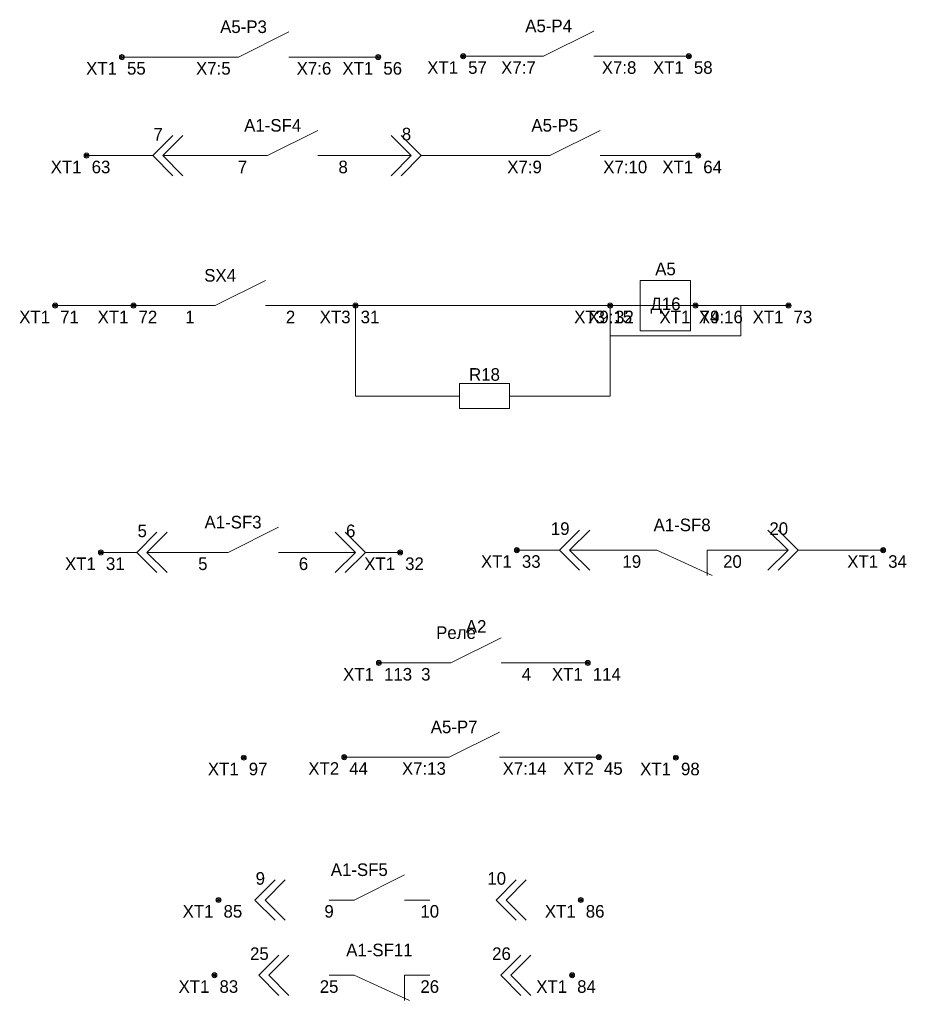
# Model space of a CAD drawing. Header units: millimetres. Extents: x -7 to 1066, y -16 to 1110.
# Drawn here: x 889.7 to 1065.9, y 552.2 to 747 of the extents above; entities that cross this region are included whole.
import ezdxf

# ---------------------------------------------------------------- set-up
doc = ezdxf.new("R2010")
doc.units = ezdxf.units.MM

# ---------------------------------------------------------------- blocks, each defined once
blk = doc.blocks.new('A1#5')
at = {"lineweight": 0}
for points in [[(0, 0), (5, 0), (15, 5)], [(0, 0), (5, 0), (15, 5)], [(0, 0)], [(0, 0), (5, 0)], [(15, 0)], [(15, 0), (20, 0)]]:
    blk.add_lwpolyline(points, dxfattribs=at)
at = {"char_height": 2.5}
for s, insert, attachment_point in [('A1-SF3', (6, 6), 5), ('5', (0, -1), 2), ('6', (20, -1), 2)]:
    blk.add_mtext(s, dxfattribs=dict(at, insert=insert, attachment_point=attachment_point))
blk = doc.blocks.new('A1#7')
at = {"lineweight": 0}
for points in [[(0, 0), (5, 0), (15, 5)], [(0, 0), (5, 0), (15, 5)], [(0, 0)], [(0, 0), (5, 0)], [(15, 0)], [(15, 0), (20, 0)]]:
    blk.add_lwpolyline(points, dxfattribs=at)
at = {"char_height": 2.5}
for s, insert, attachment_point in [('A1-SF4', (6, 6), 5), ('7', (0, -1), 2), ('8', (20, -1), 2)]:
    blk.add_mtext(s, dxfattribs=dict(at, insert=insert, attachment_point=attachment_point))
blk = doc.blocks.new('A1#9')
at = {"lineweight": 0}
for points in [[(0, 0), (5, 0), (15, 5)], [(0, 0), (5, 0), (15, 5)], [(0, 0)], [(0, 0), (5, 0)], [(15, 0)], [(15, 0), (20, 0)]]:
    blk.add_lwpolyline(points, dxfattribs=at)
at = {"char_height": 2.5}
for s, insert, attachment_point in [('A1-SF5', (6, 6), 5), ('9', (0, -1), 2), ('10', (20, -1), 2)]:
    blk.add_mtext(s, dxfattribs=dict(at, insert=insert, attachment_point=attachment_point))
blk = doc.blocks.new('A1#19')
at = {"lineweight": 0}
for points in [[(0, 0)], [(0, 0), (5, 0)], [(0, 0), (5, 0), (16, -5)], [(0, 0), (5, 0), (16, -5)], [(15, -5), (15, 0)], [(15, -5), (15, 0), (20, 0)], [(15, -5)]]:
    blk.add_lwpolyline(points, dxfattribs=at)
at = {"char_height": 2.5}
for s, insert, attachment_point in [('A1-SF8', (10, 5), 5), ('19', (0, -1), 2), ('20', (20, -1), 2)]:
    blk.add_mtext(s, dxfattribs=dict(at, insert=insert, attachment_point=attachment_point))
blk = doc.blocks.new('A1#25')
at = {"lineweight": 0}
for points in [[(0, 0)], [(0, 0), (5, 0)], [(0, 0), (5, 0), (16, -5)], [(0, 0), (5, 0), (16, -5)], [(15, -5), (15, 0)], [(15, -5), (15, 0), (20, 0)], [(15, -5)]]:
    blk.add_lwpolyline(points, dxfattribs=at)
at = {"char_height": 2.5}
for s, insert, attachment_point in [('A1-SF11', (10, 5), 5), ('25', (0, -1), 2), ('26', (20, -1), 2)]:
    blk.add_mtext(s, dxfattribs=dict(at, insert=insert, attachment_point=attachment_point))
blk = doc.blocks.new('X#s5')
at = {"lineweight": 0}
for points in [[(4, 4), (0, 0)], [(4, 4), (0, 0), (4, -4)], [(4, 4), (0, 0), (4, -4)], [(6, 4), (2, 0)], [(6, 4), (2, 0), (6, -4)], [(4, 4)], [(6, 4)]]:
    blk.add_lwpolyline(points, dxfattribs=at)
at = {"insert": (2, 3), "char_height": 2.5, "attachment_point": 9}
blk.add_mtext('5', dxfattribs=at)
blk = doc.blocks.new('X#s6')
at = {"lineweight": 0}
for points in [[(-6, 4)], [(-6, 4), (-2, 0)], [(-6, 4), (-2, 0), (-6, -4)], [(-4, 4)], [(-4, 4), (0, 0)], [(-4, 4), (0, 0), (-4, -4)], [(-4, 4), (0, 0), (-4, -4)]]:
    blk.add_lwpolyline(points, dxfattribs=at)
at = {"insert": (-2, 3), "char_height": 2.5, "attachment_point": 9}
blk.add_mtext('6', dxfattribs=at)
blk = doc.blocks.new('X#s7')
at = {"lineweight": 0}
for points in [[(4, 4), (0, 0)], [(4, 4), (0, 0), (4, -4)], [(4, 4), (0, 0), (4, -4)], [(6, 4), (2, 0)], [(6, 4), (2, 0), (6, -4)], [(4, 4)], [(6, 4)]]:
    blk.add_lwpolyline(points, dxfattribs=at)
at = {"insert": (2, 3), "char_height": 2.5, "attachment_point": 9}
blk.add_mtext('7', dxfattribs=at)
blk = doc.blocks.new('X#s8')
at = {"lineweight": 0}
for points in [[(-6, 4)], [(-6, 4), (-2, 0)], [(-6, 4), (-2, 0), (-6, -4)], [(-4, 4)], [(-4, 4), (0, 0)], [(-4, 4), (0, 0), (-4, -4)], [(-4, 4), (0, 0), (-4, -4)]]:
    blk.add_lwpolyline(points, dxfattribs=at)
at = {"insert": (-2, 3), "char_height": 2.5, "attachment_point": 9}
blk.add_mtext('8', dxfattribs=at)
blk = doc.blocks.new('X#s9')
at = {"lineweight": 0}
for points in [[(4, 4), (0, 0)], [(4, 4), (0, 0), (4, -4)], [(4, 4), (0, 0), (4, -4)], [(6, 4), (2, 0)], [(6, 4), (2, 0), (6, -4)], [(4, 4)], [(6, 4)]]:
    blk.add_lwpolyline(points, dxfattribs=at)
at = {"insert": (2, 3), "char_height": 2.5, "attachment_point": 9}
blk.add_mtext('9', dxfattribs=at)
blk = doc.blocks.new('X#s10')
at = {"lineweight": 0}
for points in [[(4, 4), (0, 0)], [(4, 4), (0, 0), (4, -4)], [(4, 4), (0, 0), (4, -4)], [(6, 4), (2, 0)], [(6, 4), (2, 0), (6, -4)], [(4, 4)], [(6, 4)]]:
    blk.add_lwpolyline(points, dxfattribs=at)
at = {"insert": (2, 3), "char_height": 2.5, "attachment_point": 9}
blk.add_mtext('10', dxfattribs=at)
blk = doc.blocks.new('X#s19')
at = {"lineweight": 0}
for points in [[(4, 4), (0, 0)], [(4, 4), (0, 0), (4, -4)], [(4, 4), (0, 0), (4, -4)], [(6, 4), (2, 0)], [(6, 4), (2, 0), (6, -4)], [(4, 4)], [(6, 4)]]:
    blk.add_lwpolyline(points, dxfattribs=at)
at = {"insert": (2, 3), "char_height": 2.5, "attachment_point": 9}
blk.add_mtext('19', dxfattribs=at)
blk = doc.blocks.new('X#s20')
at = {"lineweight": 0}
for points in [[(-6, 4)], [(-6, 4), (-2, 0)], [(-6, 4), (-2, 0), (-6, -4)], [(-4, 4)], [(-4, 4), (0, 0)], [(-4, 4), (0, 0), (-4, -4)], [(-4, 4), (0, 0), (-4, -4)]]:
    blk.add_lwpolyline(points, dxfattribs=at)
at = {"insert": (-2, 3), "char_height": 2.5, "attachment_point": 9}
blk.add_mtext('20', dxfattribs=at)
blk = doc.blocks.new('X#s25')
at = {"lineweight": 0}
for points in [[(4, 4), (0, 0)], [(4, 4), (0, 0), (4, -4)], [(4, 4), (0, 0), (4, -4)], [(6, 4), (2, 0)], [(6, 4), (2, 0), (6, -4)], [(4, 4)], [(6, 4)]]:
    blk.add_lwpolyline(points, dxfattribs=at)
at = {"insert": (2, 3), "char_height": 2.5, "attachment_point": 9}
blk.add_mtext('25', dxfattribs=at)
blk = doc.blocks.new('X#s26')
at = {"lineweight": 0}
for points in [[(4, 4), (0, 0)], [(4, 4), (0, 0), (4, -4)], [(4, 4), (0, 0), (4, -4)], [(6, 4), (2, 0)], [(6, 4), (2, 0), (6, -4)], [(4, 4)], [(6, 4)]]:
    blk.add_lwpolyline(points, dxfattribs=at)
at = {"insert": (2, 3), "char_height": 2.5, "attachment_point": 9}
blk.add_mtext('26', dxfattribs=at)
blk = doc.blocks.new('A2#3')
at = {"lineweight": 0}
for points in [[(0, 0), (5, 0), (15, 5)], [(0, 0), (5, 0), (15, 5)], [(0, 0)], [(0, 0), (5, 0)], [(15, 0)], [(15, 0), (20, 0)]]:
    blk.add_lwpolyline(points, dxfattribs=at)
at = {"char_height": 2.5}
for s, insert, attachment_point in [('A2', (10, 6), 8), ('Реле', (6, 6), 5), ('3', (0, -1), 2), ('4', (20, -1), 2)]:
    blk.add_mtext(s, dxfattribs=dict(at, insert=insert, attachment_point=attachment_point))
blk = doc.blocks.new('A5#X7@5')
at = {"lineweight": 0}
for points in [[(0, 0), (5, 0), (15, 5)], [(0, 0), (5, 0), (15, 5)], [(0, 0)], [(0, 0), (5, 0)], [(15, 0)], [(15, 0), (20, 0)]]:
    blk.add_lwpolyline(points, dxfattribs=at)
at = {"char_height": 2.5}
for s, insert, attachment_point in [('A5-Р3', (6, 6), 5), ('X7:5', (0, -1), 2), ('X7:6', (20, -1), 2)]:
    blk.add_mtext(s, dxfattribs=dict(at, insert=insert, attachment_point=attachment_point))
blk = doc.blocks.new('A5#X7@7')
at = {"lineweight": 0}
for points in [[(0, 0), (5, 0), (15, 5)], [(0, 0), (5, 0), (15, 5)], [(0, 0)], [(0, 0), (5, 0)], [(15, 0)], [(15, 0), (20, 0)]]:
    blk.add_lwpolyline(points, dxfattribs=at)
at = {"char_height": 2.5}
for s, insert, attachment_point in [('A5-Р4', (6, 6), 5), ('X7:7', (0, -1), 2), ('X7:8', (20, -1), 2)]:
    blk.add_mtext(s, dxfattribs=dict(at, insert=insert, attachment_point=attachment_point))
blk = doc.blocks.new('A5#X7@9')
at = {"lineweight": 0}
for points in [[(0, 0), (5, 0), (15, 5)], [(0, 0), (5, 0), (15, 5)], [(0, 0)], [(0, 0), (5, 0)], [(15, 0)], [(15, 0), (20, 0)]]:
    blk.add_lwpolyline(points, dxfattribs=at)
at = {"char_height": 2.5}
for s, insert, attachment_point in [('A5-Р5', (6, 6), 5), ('X7:9', (0, -1), 2), ('X7:10', (20, -1), 2)]:
    blk.add_mtext(s, dxfattribs=dict(at, insert=insert, attachment_point=attachment_point))
blk = doc.blocks.new('A5#X7@13')
at = {"lineweight": 0}
for points in [[(0, 0), (5, 0), (15, 5)], [(0, 0), (5, 0), (15, 5)], [(0, 0)], [(0, 0), (5, 0)], [(15, 0)], [(15, 0), (20, 0)]]:
    blk.add_lwpolyline(points, dxfattribs=at)
at = {"char_height": 2.5}
for s, insert, attachment_point in [('A5-Р7', (6, 6), 5), ('X7:13', (0, -1), 2), ('X7:14', (20, -1), 2)]:
    blk.add_mtext(s, dxfattribs=dict(at, insert=insert, attachment_point=attachment_point))
blk = doc.blocks.new('A5#X9@15')
at = {"lineweight": 0}
for points in [[(5, 5)], [(5, 5), (15, 5)], [(5, 5), (15, 5), (15, -5)], [(5, 5), (15, 5), (15, -5), (5, -5)], [(5, 5), (15, 5), (15, -5), (5, -5), (5, 5)], [(5, 5), (15, 5), (15, -5), (5, -5), (5, 5)], [(0, 0)], [(0, 0), (5, 0)], [(0, 0), (5, 0)], [(15, 0)], [(15, 0), (20, 0)]]:
    blk.add_lwpolyline(points, dxfattribs=at)
at = {"char_height": 2.5}
for s, insert, attachment_point in [('A5', (10, 6), 8), ('Д16', (10, 0), 5), ('X9:15', (-1, -1), 2), ('X9:16', (21, -1), 2)]:
    blk.add_mtext(s, dxfattribs=dict(at, insert=insert, attachment_point=attachment_point))
blk = doc.blocks.new('R18#1')
at = {"lineweight": 0}
for points in [[(5, -2.5), (5, 2.5)], [(5, -2.5), (5, 2.5), (15, 2.5)], [(5, -2.5), (5, 2.5), (15, 2.5), (15, -2.5)], [(5, -2.5), (5, 2.5), (15, 2.5), (15, -2.5), (5, -2.5)], [(5, -2.5), (5, 2.5), (15, 2.5), (15, -2.5), (5, -2.5)], [(0, 0)], [(0, 0), (5, 0)], [(0, 0), (5, 0)], [(15, 0)], [(15, 0), (20, 0)], [(5, -2.5)]]:
    blk.add_lwpolyline(points, dxfattribs=at)
at = {"insert": (10, 3), "char_height": 2.5, "attachment_point": 8}
blk.add_mtext('R18', dxfattribs=at)
blk = doc.blocks.new('SX4#1')
at = {"lineweight": 0}
for points in [[(0, 0), (5, 0), (15, 5)], [(0, 0), (5, 0), (15, 5)], [(0, 0)], [(0, 0), (5, 0)], [(15, 0)], [(15, 0), (20, 0)]]:
    blk.add_lwpolyline(points, dxfattribs=at)
at = {"char_height": 2.5}
for s, insert, attachment_point in [('SX4', (6, 6), 5), ('1', (0, -1), 2), ('2', (20, -1), 2)]:
    blk.add_mtext(s, dxfattribs=dict(at, insert=insert, attachment_point=attachment_point))
blk = doc.blocks.new('XT3#31')
at = {"lineweight": 0}
for radius in [0.5, 0.3, 0.1]:
    blk.add_circle((0, 0), radius, dxfattribs=at)
at = {"char_height": 2.5}
for s, insert, attachment_point in [('XT3', (-1, -1), 3), ('31', (1, -1), 1)]:
    blk.add_mtext(s, dxfattribs=dict(at, insert=insert, attachment_point=attachment_point))
blk = doc.blocks.new('XT3#32')
at = {"lineweight": 0}
for radius in [0.5, 0.3, 0.1]:
    blk.add_circle((0, 0), radius, dxfattribs=at)
at = {"char_height": 2.5}
for s, insert, attachment_point in [('XT3', (-1, -1), 3), ('32', (1, -1), 1)]:
    blk.add_mtext(s, dxfattribs=dict(at, insert=insert, attachment_point=attachment_point))
blk = doc.blocks.new('XT2#44')
at = {"lineweight": 0}
for radius in [0.5, 0.3, 0.1]:
    blk.add_circle((0, 0), radius, dxfattribs=at)
at = {"char_height": 2.5}
for s, insert, attachment_point in [('XT2', (-1, -1), 3), ('44', (1, -1), 1)]:
    blk.add_mtext(s, dxfattribs=dict(at, insert=insert, attachment_point=attachment_point))
blk = doc.blocks.new('XT2#45')
at = {"lineweight": 0}
for radius in [0.5, 0.3, 0.1]:
    blk.add_circle((0, 0), radius, dxfattribs=at)
at = {"char_height": 2.5}
for s, insert, attachment_point in [('XT2', (-1, -1), 3), ('45', (1, -1), 1)]:
    blk.add_mtext(s, dxfattribs=dict(at, insert=insert, attachment_point=attachment_point))
blk = doc.blocks.new('XT1#31')
at = {"lineweight": 0}
for radius in [0.5, 0.3, 0.1]:
    blk.add_circle((0, 0), radius, dxfattribs=at)
at = {"char_height": 2.5}
for s, insert, attachment_point in [('XT1', (-1, -1), 3), ('31', (1, -1), 1)]:
    blk.add_mtext(s, dxfattribs=dict(at, insert=insert, attachment_point=attachment_point))
blk = doc.blocks.new('XT1#32')
at = {"lineweight": 0}
for radius in [0.5, 0.3, 0.1]:
    blk.add_circle((0, 0), radius, dxfattribs=at)
at = {"char_height": 2.5}
for s, insert, attachment_point in [('XT1', (-1, -1), 3), ('32', (1, -1), 1)]:
    blk.add_mtext(s, dxfattribs=dict(at, insert=insert, attachment_point=attachment_point))
blk = doc.blocks.new('XT1#33')
at = {"lineweight": 0}
for radius in [0.5, 0.3, 0.1]:
    blk.add_circle((0, 0), radius, dxfattribs=at)
at = {"char_height": 2.5}
for s, insert, attachment_point in [('XT1', (-1, -1), 3), ('33', (1, -1), 1)]:
    blk.add_mtext(s, dxfattribs=dict(at, insert=insert, attachment_point=attachment_point))
blk = doc.blocks.new('XT1#34')
at = {"lineweight": 0}
for radius in [0.5, 0.3, 0.1]:
    blk.add_circle((0, 0), radius, dxfattribs=at)
at = {"char_height": 2.5}
for s, insert, attachment_point in [('XT1', (-1, -1), 3), ('34', (1, -1), 1)]:
    blk.add_mtext(s, dxfattribs=dict(at, insert=insert, attachment_point=attachment_point))
blk = doc.blocks.new('XT1#55')
at = {"lineweight": 0}
for radius in [0.5, 0.3, 0.1]:
    blk.add_circle((0, 0), radius, dxfattribs=at)
at = {"char_height": 2.5}
for s, insert, attachment_point in [('XT1', (-1, -1), 3), ('55', (1, -1), 1)]:
    blk.add_mtext(s, dxfattribs=dict(at, insert=insert, attachment_point=attachment_point))
blk = doc.blocks.new('XT1#56')
at = {"lineweight": 0}
for radius in [0.5, 0.3, 0.1]:
    blk.add_circle((0, 0), radius, dxfattribs=at)
at = {"char_height": 2.5}
for s, insert, attachment_point in [('XT1', (-1, -1), 3), ('56', (1, -1), 1)]:
    blk.add_mtext(s, dxfattribs=dict(at, insert=insert, attachment_point=attachment_point))
blk = doc.blocks.new('XT1#57')
at = {"lineweight": 0}
for radius in [0.5, 0.3, 0.1]:
    blk.add_circle((0, 0), radius, dxfattribs=at)
at = {"char_height": 2.5}
for s, insert, attachment_point in [('XT1', (-1, -1), 3), ('57', (1, -1), 1)]:
    blk.add_mtext(s, dxfattribs=dict(at, insert=insert, attachment_point=attachment_point))
blk = doc.blocks.new('XT1#58')
at = {"lineweight": 0}
for radius in [0.5, 0.3, 0.1]:
    blk.add_circle((0, 0), radius, dxfattribs=at)
at = {"char_height": 2.5}
for s, insert, attachment_point in [('XT1', (-1, -1), 3), ('58', (1, -1), 1)]:
    blk.add_mtext(s, dxfattribs=dict(at, insert=insert, attachment_point=attachment_point))
blk = doc.blocks.new('XT1#63')
at = {"lineweight": 0}
for radius in [0.5, 0.3, 0.1]:
    blk.add_circle((0, 0), radius, dxfattribs=at)
at = {"char_height": 2.5}
for s, insert, attachment_point in [('XT1', (-1, -1), 3), ('63', (1, -1), 1)]:
    blk.add_mtext(s, dxfattribs=dict(at, insert=insert, attachment_point=attachment_point))
blk = doc.blocks.new('XT1#64')
at = {"lineweight": 0}
for radius in [0.5, 0.3, 0.1]:
    blk.add_circle((0, 0), radius, dxfattribs=at)
at = {"char_height": 2.5}
for s, insert, attachment_point in [('XT1', (-1, -1), 3), ('64', (1, -1), 1)]:
    blk.add_mtext(s, dxfattribs=dict(at, insert=insert, attachment_point=attachment_point))
blk = doc.blocks.new('XT1#71')
at = {"lineweight": 0}
for radius in [0.5, 0.3, 0.1]:
    blk.add_circle((0, 0), radius, dxfattribs=at)
at = {"char_height": 2.5}
for s, insert, attachment_point in [('XT1', (-1, -1), 3), ('71', (1, -1), 1)]:
    blk.add_mtext(s, dxfattribs=dict(at, insert=insert, attachment_point=attachment_point))
blk = doc.blocks.new('XT1#72')
at = {"lineweight": 0}
for radius in [0.5, 0.3, 0.1]:
    blk.add_circle((0, 0), radius, dxfattribs=at)
at = {"char_height": 2.5}
for s, insert, attachment_point in [('XT1', (-1, -1), 3), ('72', (1, -1), 1)]:
    blk.add_mtext(s, dxfattribs=dict(at, insert=insert, attachment_point=attachment_point))
blk = doc.blocks.new('XT1#73')
at = {"lineweight": 0}
for radius in [0.5, 0.3, 0.1]:
    blk.add_circle((0, 0), radius, dxfattribs=at)
at = {"char_height": 2.5}
for s, insert, attachment_point in [('XT1', (-1, -1), 3), ('73', (1, -1), 1)]:
    blk.add_mtext(s, dxfattribs=dict(at, insert=insert, attachment_point=attachment_point))
blk = doc.blocks.new('XT1#74')
at = {"lineweight": 0}
for radius in [0.5, 0.3, 0.1]:
    blk.add_circle((0, 0), radius, dxfattribs=at)
at = {"char_height": 2.5}
for s, insert, attachment_point in [('XT1', (-1, -1), 3), ('74', (1, -1), 1)]:
    blk.add_mtext(s, dxfattribs=dict(at, insert=insert, attachment_point=attachment_point))
blk = doc.blocks.new('XT1#83')
at = {"lineweight": 0}
for radius in [0.5, 0.3, 0.1]:
    blk.add_circle((0, 0), radius, dxfattribs=at)
at = {"char_height": 2.5}
for s, insert, attachment_point in [('XT1', (-1, -1), 3), ('83', (1, -1), 1)]:
    blk.add_mtext(s, dxfattribs=dict(at, insert=insert, attachment_point=attachment_point))
blk = doc.blocks.new('XT1#84')
at = {"lineweight": 0}
for radius in [0.5, 0.3, 0.1]:
    blk.add_circle((0, 0), radius, dxfattribs=at)
at = {"char_height": 2.5}
for s, insert, attachment_point in [('XT1', (-1, -1), 3), ('84', (1, -1), 1)]:
    blk.add_mtext(s, dxfattribs=dict(at, insert=insert, attachment_point=attachment_point))
blk = doc.blocks.new('XT1#85')
at = {"lineweight": 0}
for radius in [0.5, 0.3, 0.1]:
    blk.add_circle((0, 0), radius, dxfattribs=at)
at = {"char_height": 2.5}
for s, insert, attachment_point in [('XT1', (-1, -1), 3), ('85', (1, -1), 1)]:
    blk.add_mtext(s, dxfattribs=dict(at, insert=insert, attachment_point=attachment_point))
blk = doc.blocks.new('XT1#86')
at = {"lineweight": 0}
for radius in [0.5, 0.3, 0.1]:
    blk.add_circle((0, 0), radius, dxfattribs=at)
at = {"char_height": 2.5}
for s, insert, attachment_point in [('XT1', (-1, -1), 3), ('86', (1, -1), 1)]:
    blk.add_mtext(s, dxfattribs=dict(at, insert=insert, attachment_point=attachment_point))
blk = doc.blocks.new('XT1#97')
at = {"lineweight": 0}
for radius in [0.5, 0.3, 0.1]:
    blk.add_circle((0, 0), radius, dxfattribs=at)
at = {"char_height": 2.5}
for s, insert, attachment_point in [('XT1', (-1, -1), 3), ('97', (1, -1), 1)]:
    blk.add_mtext(s, dxfattribs=dict(at, insert=insert, attachment_point=attachment_point))
blk = doc.blocks.new('XT1#98')
at = {"lineweight": 0}
for radius in [0.5, 0.3, 0.1]:
    blk.add_circle((0, 0), radius, dxfattribs=at)
at = {"char_height": 2.5}
for s, insert, attachment_point in [('XT1', (-1, -1), 3), ('98', (1, -1), 1)]:
    blk.add_mtext(s, dxfattribs=dict(at, insert=insert, attachment_point=attachment_point))
blk = doc.blocks.new('XT1#113')
at = {"lineweight": 0}
for radius in [0.5, 0.3, 0.1]:
    blk.add_circle((0, 0), radius, dxfattribs=at)
at = {"char_height": 2.5}
for s, insert, attachment_point in [('XT1', (-1, -1), 3), ('113', (1, -1), 1)]:
    blk.add_mtext(s, dxfattribs=dict(at, insert=insert, attachment_point=attachment_point))
blk = doc.blocks.new('XT1#114')
at = {"lineweight": 0}
for radius in [0.5, 0.3, 0.1]:
    blk.add_circle((0, 0), radius, dxfattribs=at)
at = {"char_height": 2.5}
for s, insert, attachment_point in [('XT1', (-1, -1), 3), ('114', (1, -1), 1)]:
    blk.add_mtext(s, dxfattribs=dict(at, insert=insert, attachment_point=attachment_point))

msp = doc.modelspace()

# ---------------------------------------------------------------- linework, layer by layer
at = {"linetype": 'continuous', "lineweight": 0}
for points in [[(928.153167, 739.588135), (923.153167, 739.588135), (923.153167, 739.588135), (923.153167, 739.588135), (910, 739.588135), (910, 739.588135), (910, 739.588135), (910, 739.588135)], [(948.153167, 739.588135), (953.153167, 739.588135), (953.153167, 739.588135), (953.153167, 739.588135), (960.932192, 739.588135), (960.932192, 739.588135), (960.932192, 739.588135), (960.932192, 739.588135)], [(988.776509, 739.752692), (983.776509, 739.752692), (983.776509, 739.752692), (983.776509, 739.752692), (977.787865, 739.752692), (977.787865, 739.752692), (977.787865, 739.752692), (977.787865, 739.752692)], [(1008.776509, 739.752692), (1013.776509, 739.752692), (1013.776509, 739.752692), (1013.776509, 739.752692), (1022.641814, 739.752692), (1022.641814, 739.752692), (1022.641814, 739.752692), (1022.641814, 739.752692)], [(902.969227, 720), (902.969227, 720), (902.969227, 720), (902.969227, 720), (911.114475, 720), (911.114475, 720), (911.114475, 720), (916.114475, 720)], [(933.943653, 720), (928.943653, 720), (928.943653, 720), (928.943653, 720), (923.114475, 720), (923.114475, 720), (923.114475, 720), (918.114475, 720)], [(953.943653, 720), (958.943653, 720), (958.943653, 720), (958.943653, 720), (962.466201, 720), (962.466201, 720), (962.466201, 720), (967.466201, 720)], [(990, 720), (985, 720), (985, 720), (985, 720), (974.466201, 720), (974.466201, 720), (974.466201, 720), (969.466201, 720)], [(1010, 720), (1015, 720), (1015, 720), (1015, 720), (1024.503657, 720), (1024.503657, 720), (1024.503657, 720), (1024.503657, 720)], [(912.294618, 690.197934), (912.294618, 690.197934), (912.294618, 690.197934), (912.294618, 690.197934), (896.714351, 690.197934), (896.714351, 690.197934), (896.714351, 690.197934), (896.714351, 690.197934)], [(923.501234, 690.197934), (918.501234, 690.197934), (918.501234, 690.197934), (918.501234, 690.197934), (896.714351, 690.197934), (896.714351, 690.197934), (896.714351, 690.197934), (896.714351, 690.197934)], [(943.501234, 690.197934), (948.501234, 690.197934), (948.501234, 690.197934), (948.501234, 690.197934), (956.42405, 690.197934), (956.42405, 690.197934), (956.42405, 690.197934), (956.42405, 690.197934)], [(1008, 690.197934), (1003, 690.197934), (1003, 690.197934), (1003, 690.197934), (956.42405, 690.197934), (956.42405, 690.197934), (956.42405, 690.197934), (956.42405, 690.197934)], [(972.035976, 672.24212), (967.035976, 672.24212), (967.035976, 672.24212), (956.42405, 672.24212), (956.42405, 672.24212), (956.42405, 690.197934), (956.42405, 690.197934), (956.42405, 690.197934)], [(992.035976, 672.24212), (997.035976, 672.24212), (997.035976, 672.24212), (1006.980297, 672.24212), (1006.980297, 672.24212), (1006.980297, 690.197934), (1006.980297, 690.197934), (1006.980297, 690.197934)], [(1028, 690.197934), (1033, 690.197934), (1033, 690.197934), (1033, 684.197934), (1006.980297, 684.197934), (1006.980297, 690.197934), (1006.980297, 690.197934), (1006.980297, 690.197934)], [(1006.980297, 690.197934), (1006.980297, 690.197934), (1006.980297, 690.197934), (1006.980297, 690.197934), (1023.945856, 690.197934), (1023.945856, 690.197934), (1023.945856, 690.197934), (1023.945856, 690.197934)], [(1042.454263, 690.197934), (1042.454263, 690.197934), (1042.454263, 690.197934), (1042.454263, 690.197934), (1023.945856, 690.197934), (1023.945856, 690.197934), (1023.945856, 690.197934), (1023.945856, 690.197934)], [(905.813952, 641.17224), (905.813952, 641.17224), (905.813952, 641.17224), (905.813952, 641.17224), (907.948655, 641.17224), (907.948655, 641.17224), (907.948655, 641.17224), (912.948655, 641.17224)], [(926.07031, 641.17224), (921.07031, 641.17224), (921.07031, 641.17224), (921.07031, 641.17224), (919.948655, 641.17224), (919.948655, 641.17224), (919.948655, 641.17224), (914.948655, 641.17224)], [(946.07031, 641.17224), (951.07031, 641.17224), (951.07031, 641.17224), (951.07031, 641.17224), (951.379132, 641.17224), (951.379132, 641.17224), (951.379132, 641.17224), (956.379132, 641.17224)], [(965.267299, 641.17224), (965.267299, 641.17224), (965.267299, 641.17224), (965.267299, 641.17224), (963.379132, 641.17224), (963.379132, 641.17224), (963.379132, 641.17224), (958.379132, 641.17224)], [(988.468149, 641.617402), (988.468149, 641.617402), (988.468149, 641.617402), (988.468149, 641.617402), (991.934003, 641.617402), (991.934003, 641.617402), (991.934003, 641.617402), (996.934003, 641.617402)], [(1011.305966, 641.617402), (1006.305966, 641.617402), (1006.305966, 641.617402), (1006.305966, 641.617402), (1003.934003, 641.617402), (1003.934003, 641.617402), (1003.934003, 641.617402), (998.934003, 641.617402)], [(1031.305966, 641.617402), (1036.305966, 641.617402), (1036.305966, 641.617402), (1036.305966, 641.617402), (1037.365885, 641.617402), (1037.365885, 641.617402), (1037.365885, 641.617402), (1042.365885, 641.617402)], [(1061.248441, 641.617402), (1061.248441, 641.617402), (1061.248441, 641.617402), (1061.248441, 641.617402), (1049.365885, 641.617402), (1049.365885, 641.617402), (1049.365885, 641.617402), (1044.365885, 641.617402)], [(970.372216, 619.21696), (965.372216, 619.21696), (965.372216, 619.21696), (965.372216, 619.21696), (961.066364, 619.21696), (961.066364, 619.21696), (961.066364, 619.21696), (961.066364, 619.21696)], [(990.372216, 619.21696), (995.372216, 619.21696), (995.372216, 619.21696), (995.372216, 619.21696), (1002.561892, 619.21696), (1002.561892, 619.21696), (1002.561892, 619.21696), (1002.561892, 619.21696)], [(970, 600.495197), (965, 600.495197), (965, 600.495197), (965, 600.495197), (954.16116, 600.495197), (954.16116, 600.495197), (954.16116, 600.495197), (954.16116, 600.495197)], [(990, 600.495197), (995, 600.495197), (995, 600.495197), (995, 600.495197), (1004.773971, 600.495197), (1004.773971, 600.495197), (1004.773971, 600.495197), (1004.773971, 600.495197)]]:
    msp.add_lwpolyline(points, dxfattribs=at)

# ---------------------------------------------------------------- block references
for name, p in [('A5#X7@5', (928.153167, 739.588135)), ('A5#X7@7', (988.776509, 739.752692)), ('XT1#55', (910, 739.588135)), ('XT1#56', (960.932192, 739.588135)), ('XT1#57', (977.787865, 739.752692)), ('XT1#58', (1022.641814, 739.752692)), ('A1#7', (933.943653, 720)), ('A5#X7@9', (990, 720)), ('X#s7', (916.114475, 720)), ('X#s8', (969.466201, 720)), ('XT1#63', (902.969227, 720)), ('XT1#64', (1024.503657, 720)), ('A5#X9@15', (1008, 690.197934)), ('SX4#1', (923.501234, 690.197934)), ('XT1#71', (896.714351, 690.197934)), ('XT1#72', (912.294618, 690.197934)), ('XT3#31', (956.42405, 690.197934)), ('XT3#32', (1006.980297, 690.197934)), ('XT1#74', (1023.945856, 690.197934)), ('XT1#73', (1042.454263, 690.197934)), ('R18#1', (972.035976, 672.24212)), ('A1#5', (926.07031, 641.17224)), ('X#s19', (996.934003, 641.617402)), ('A1#19', (1011.305966, 641.617402)), ('X#s20', (1044.365885, 641.617402)), ('X#s5', (912.948655, 641.17224)), ('X#s6', (958.379132, 641.17224)), ('XT1#31', (905.813952, 641.17224)), ('XT1#32', (965.267299, 641.17224)), ('XT1#33', (988.468149, 641.617402)), ('XT1#34', (1061.248441, 641.617402)), ('A2#3', (970.372216, 619.21696)), ('XT1#113', (961.066364, 619.21696)), ('XT1#114', (1002.561892, 619.21696)), ('A5#X7@13', (970, 600.495197)), ('XT1#97', (934.188808, 600.395197)), ('XT2#44', (954.16116, 600.495197)), ('XT2#45', (1004.773971, 600.495197)), ('XT1#98', (1020.081409, 600.395197)), ('A1#9', (951.151973, 572.118715)), ('X#s9', (936.421352, 572.118715)), ('X#s10', (984.321633, 572.118715)), ('XT1#85', (929.180718, 572.118715)), ('XT1#86', (1001.154797, 572.118715)), ('A1#25', (951.151973, 557.176917)), ('X#s25', (937.166319, 557.176917)), ('X#s26', (985.266741, 557.176917)), ('XT1#83', (928.373545, 557.176917)), ('XT1#84', (999.448525, 557.176917))]:
    msp.add_blockref(name, p)

doc.saveas('drawing.dxf')
